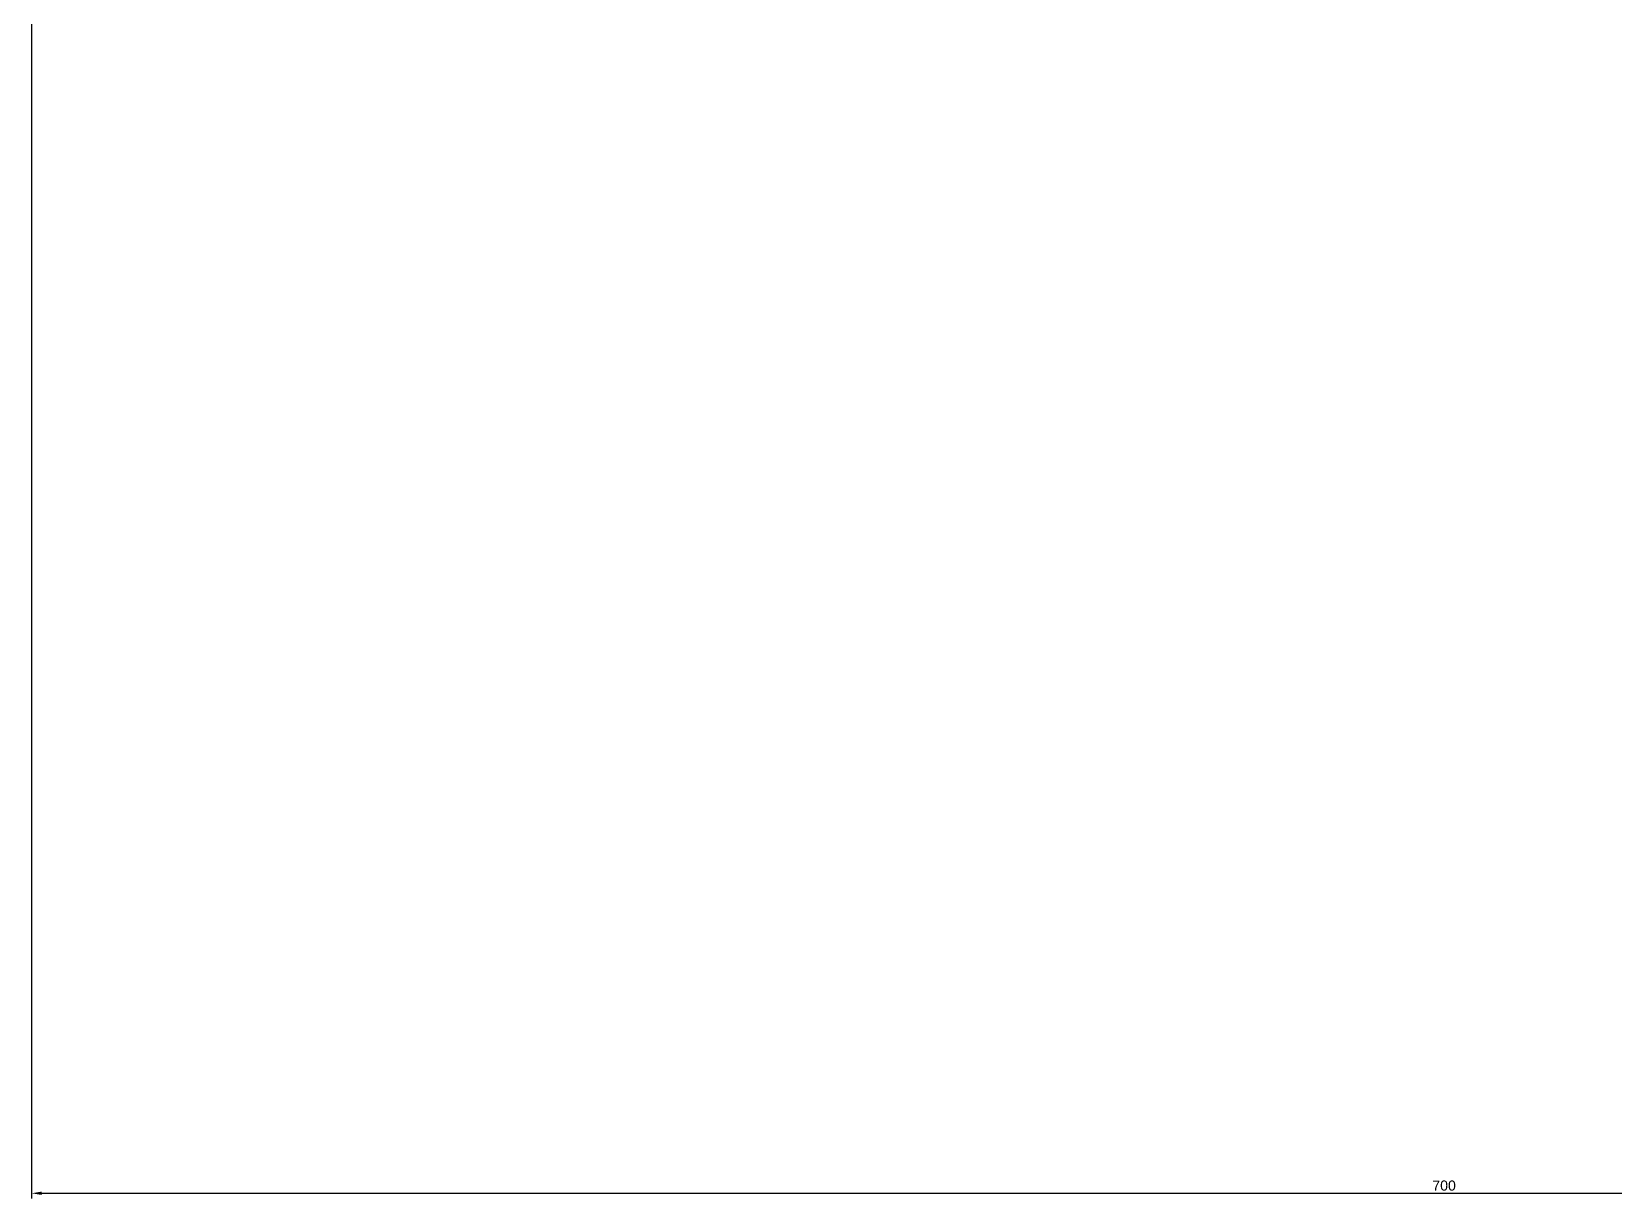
# Model space of a CAD drawing. Header units: millimetres. Extents: x 1830 to 7065, y 1296 to 2154.
# Drawn here: x 2148.9 to 2541.1, y 1295.8 to 1584.8 of the extents above; entities that cross this region are included whole.
import ezdxf

# ---------------------------------------------------------------- set-up
doc = ezdxf.new("R2010")
doc.units = ezdxf.units.MM
doc.styles.get("Standard").update_dxf_attribs({"font": 'arial.ttf'})
doc.dimstyles.new('ISO-25', dxfattribs={"dimtxt": 2.5, "dimasz": 2.5, "dimexe": 1.25, "dimexo": 0.625, "dimtad": 1, "dimtxsty": 'Standard', "dimcen": 2.5, "dimadec": 0, "dimazin": 0, "dimtfac": 1, "dimtmove": 0, "dimatfit": 3, "dimfxl": 1, "dimarcsym": 0})

# ---------------------------------------------------------------- blocks, each defined once
blk = doc.blocks.new('*D2')
at = {"color": 0, "lineweight": -2, "transparency": 16777216}
for p, q in [((2148.92, 1587.16), (2148.92, 1295.84)), ((2848.92, 1587.16), (2848.92, 1295.84)), ((2151.42, 1297.09), (2846.42, 1297.09))]:
    blk.add_line(p, q, dxfattribs=at)
at = {"color": 0, "transparency": 16777216}
for points in [[(2151.42, 1297.51), (2151.42, 1296.67), (2148.92, 1297.09)], [(2846.42, 1297.51), (2846.42, 1296.67), (2848.92, 1297.09)]]:
    blk.add_solid(points, dxfattribs=at)
at = {"layer": 'Defpoints', "color": 0, "transparency": 16777216}
for p in [(2148.92, 1587.79), (2848.92, 1587.79), (2848.92, 1297.09)]:
    blk.add_point(p, dxfattribs=at)
at = {"color": 0, "transparency": 16777216, "insert": (2498.92, 1298.99), "char_height": 2.5, "attachment_point": 5}
blk.add_mtext('700', dxfattribs=at)

msp = doc.modelspace()

# ---------------------------------------------------------------- dimensions: what is measured, and where the dimension line sits
dim = msp.add_linear_dim(base=(2848.92, 1297.09), p1=(2148.92, 1587.789), p2=(2848.92, 1587.789), dimstyle='ISO-25')
dim.commit()
dim.dimension.update_dxf_attribs({"geometry": '*D2', "text_midpoint": (2498.92, 1298.992)})

doc.saveas('drawing.dxf')
